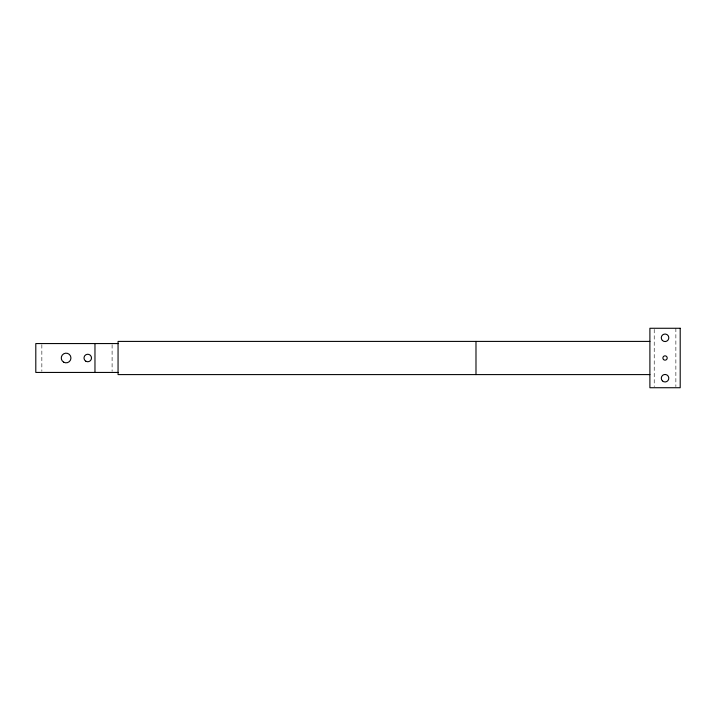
<?xml version="1.0" encoding="UTF-8"?>
<svg xmlns="http://www.w3.org/2000/svg" width="716" height="716" viewBox="0 0 716 716"><rect width="100%" height="100%" fill="white"/><g stroke="black" fill="none" stroke-linecap="round" stroke-linejoin="round"><path stroke-width="0.54" stroke-dasharray="3.58 2.69" d="M675.868 328.268L675.868 386.631M654.218 329.369L654.218 386.631M112.099 344.673L112.099 371.327M41.85 344.673L41.85 371.327"/><path stroke-width="1.07" d="M649.895 341.407L118.059 341.407L118.059 374.593L649.895 374.593M118.059 343.564L35.8 343.564L35.8 372.436L118.059 372.436M475.988 341.407L475.988 374.593M94.968 343.564L94.968 372.436M680.2 328.268L649.895 328.268L649.895 387.732L680.2 387.732L680.2 328.268M662.389 340.449A3.75 3.75 0 0 0 668.672 338.766A3.75 3.75 0 0 0 664.072 334.166A3.75 3.75 0 0 0 662.389 340.449M662.389 380.858A3.75 3.75 0 0 0 668.672 379.176A3.75 3.75 0 0 0 664.072 374.584A3.75 3.75 0 0 0 662.389 380.858M663.517 359.53A2.166 2.166 0 0 0 667.133 358.564A2.166 2.166 0 0 0 664.484 355.906A2.166 2.166 0 0 0 663.517 359.53M63.688 362.189A4.833 4.833 0 0 0 70.947 358A4.833 4.833 0 0 0 63.688 353.811A4.833 4.833 0 0 0 63.688 362.189M85.884 361.249A3.75 3.75 0 0 0 91.505 358A3.75 3.75 0 0 0 85.884 354.751A3.75 3.75 0 0 0 85.884 361.249"/></g></svg>
